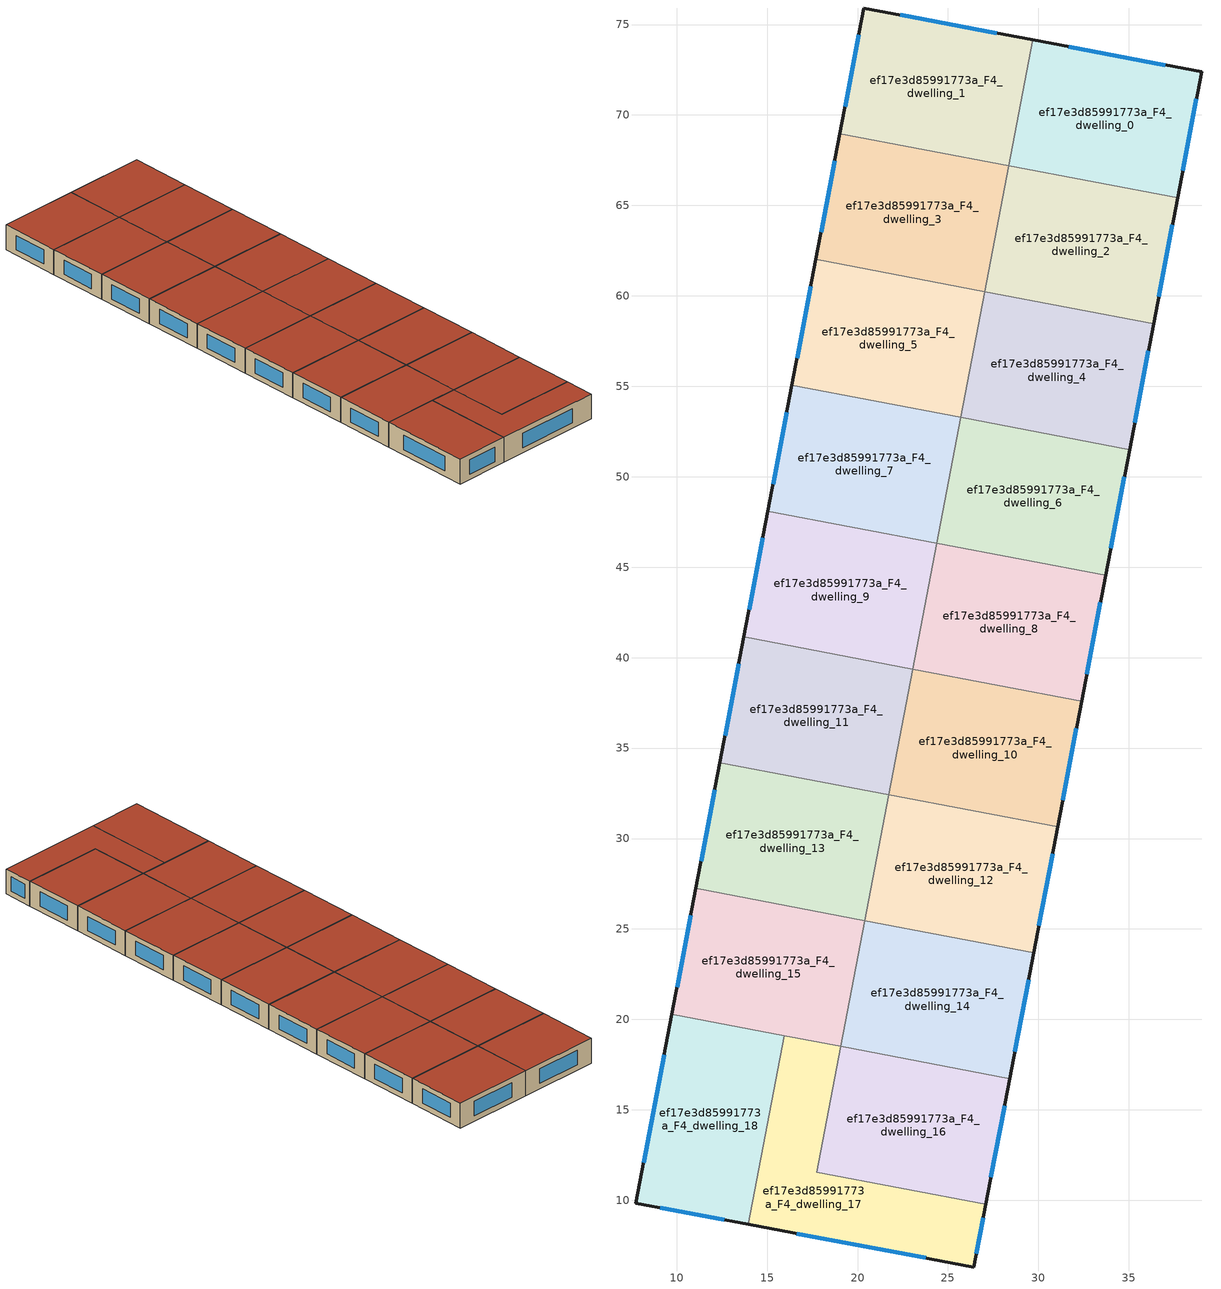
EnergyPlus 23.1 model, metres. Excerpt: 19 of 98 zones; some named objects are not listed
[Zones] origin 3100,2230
ef17e3d85991773a_F4_dwelling_0
 floor to ef17e3d85991773a_F3_dwelling_0 (EU_floor_Construction): 39.02,72.38 37.69,65.42 28.37,67.19 29.69,74.15 z12
 wall outside (EU_wall_Construction): 37.69,65.42 39.02,72.38 29.69,74.15 z12:15
 wall to ef17e3d85991773a_F4_dwelling_1 (EU_wall_Construction): 29.69,74.15 28.37,67.19 z12:15
 wall to ef17e3d85991773a_F4_dwelling_2 (EU_wall_Construction): 28.37,67.19 37.69,65.42 z12:15
 window (EU_Window_Construction): 37.02,72.76 31.69,73.77 / 37.98,66.91 38.73,70.89 z12.64:14.36
 roof outside (EU_roof_Construction): 37.69,65.42 39.02,72.38 29.69,74.15 28.37,67.19 z15
ef17e3d85991773a_F4_dwelling_1
 floor to ef17e3d85991773a_F3_dwelling_1 (EU_floor_Construction): 29.69,74.15 28.37,67.19 19.03,68.97 20.35,75.92 z12
 wall outside (EU_wall_Construction): 29.69,74.15 20.35,75.92 19.03,68.97 z12:15
 wall to ef17e3d85991773a_F4_dwelling_3 (EU_wall_Construction): 19.03,68.97 28.36,67.19 z12:15
 window (EU_Window_Construction): 27.69,74.53 22.35,75.54 / 20.07,74.43 19.31,70.46 z12.64:14.36
 roof outside (EU_roof_Construction): 28.37,67.19 29.69,74.15 20.35,75.92 19.03,68.97 z15
ef17e3d85991773a_F4_dwelling_10
 floor to ef17e3d85991773a_F3_dwelling_10 (EU_floor_Construction): 32.39,37.59 31.06,30.64 21.73,32.42 23.05,39.37 z12
 wall outside (EU_wall_Construction): 31.06,30.64 32.39,37.59 z12:15
 wall to ef17e3d85991773a_F4_dwelling_8 (EU_wall_Construction): 32.39,37.59 23.05,39.37 z12:15
 wall to ef17e3d85991773a_F4_dwelling_12 (EU_wall_Construction): 21.73,32.42 31.06,30.64 z12:15
 wall to ef17e3d85991773a_F4_dwelling_11 (EU_wall_Construction): 23.05,39.37 21.73,32.42 z12:15
 window (EU_Window_Construction): 31.35,32.13 32.11,36.1 z12.64:14.36
 roof outside (EU_roof_Construction): 31.06,30.64 32.39,37.59 23.05,39.37 21.73,32.42 z15
ef17e3d85991773a_F4_dwelling_11
 floor to ef17e3d85991773a_F3_dwelling_11 (EU_floor_Construction): 23.05,39.37 21.73,32.42 12.4,34.2 13.72,41.15 z12
 wall outside (EU_wall_Construction): 13.72,41.15 12.4,34.2 z12:15
 wall to ef17e3d85991773a_F4_dwelling_9 (EU_wall_Construction): 23.05,39.37 13.72,41.15 z12:15
 wall to ef17e3d85991773a_F4_dwelling_13 (EU_wall_Construction): 12.4,34.2 21.73,32.42 z12:15
 window (EU_Window_Construction): 13.44,39.66 12.68,35.68 z12.64:14.36
 roof outside (EU_roof_Construction): 21.73,32.42 23.05,39.37 13.72,41.15 12.4,34.2 z15
ef17e3d85991773a_F4_dwelling_12
 floor to ef17e3d85991773a_F3_dwelling_12 (EU_floor_Construction): 31.06,30.64 29.74,23.68 20.4,25.46 21.73,32.42 z12
 wall outside (EU_wall_Construction): 29.74,23.68 31.06,30.64 z12:15
 wall to ef17e3d85991773a_F4_dwelling_14 (EU_wall_Construction): 20.4,25.46 29.74,23.68 z12:15
 wall to ef17e3d85991773a_F4_dwelling_13 (EU_wall_Construction): 21.73,32.42 20.4,25.46 z12:15
 window (EU_Window_Construction): 30.02,25.17 30.78,29.15 z12.64:14.36
 roof outside (EU_roof_Construction): 29.74,23.68 31.06,30.64 21.73,32.42 20.4,25.46 z15
ef17e3d85991773a_F4_dwelling_13
 floor to ef17e3d85991773a_F3_dwelling_13 (EU_floor_Construction): 21.73,32.42 20.4,25.46 11.07,27.24 12.4,34.2 z12
 wall outside (EU_wall_Construction): 12.4,34.2 11.07,27.24 z12:15
 wall to ef17e3d85991773a_F4_dwelling_15 (EU_wall_Construction): 11.07,27.24 20.4,25.46 z12:15
 window (EU_Window_Construction): 12.11,32.71 11.35,28.73 z12.64:14.36
 roof outside (EU_roof_Construction): 20.4,25.46 21.73,32.42 12.4,34.2 11.07,27.24 z15
ef17e3d85991773a_F4_dwelling_14
 floor to ef17e3d85991773a_F3_dwelling_14 (EU_floor_Construction): 29.74,23.68 28.41,16.73 19.08,18.51 20.4,25.46 z12
 wall outside (EU_wall_Construction): 28.41,16.73 29.74,23.68 z12:15
 wall to ef17e3d85991773a_F4_dwelling_16 (EU_wall_Construction): 19.08,18.51 28.41,16.73 z12:15
 wall to ef17e3d85991773a_F4_dwelling_15 (EU_wall_Construction): 20.4,25.46 19.08,18.51 z12:15
 window (EU_Window_Construction): 28.7,18.22 29.46,22.19 z12.64:14.36
 roof outside (EU_roof_Construction): 28.41,16.73 29.74,23.68 20.4,25.46 19.08,18.51 z15
ef17e3d85991773a_F4_dwelling_15
 floor to ef17e3d85991773a_F3_dwelling_15 (EU_floor_Construction): 20.4,25.46 19.08,18.51 9.74,20.29 11.07,27.24 z12
 wall outside (EU_wall_Construction): 11.07,27.24 9.74,20.29 z12:15
 wall to ef17e3d85991773a_F4_dwelling_18 (EU_wall_Construction): 9.74,20.29 15.96,19.1 z12:15
 wall to ef17e3d85991773a_F4_dwelling_17 (EU_wall_Construction): 15.96,19.1 19.08,18.51 z12:15
 window (EU_Window_Construction): 10.78,25.75 10.03,21.78 z12.64:14.36
 roof outside (EU_roof_Construction): 19.08,18.51 20.4,25.46 11.07,27.24 9.74,20.29 z15
ef17e3d85991773a_F4_dwelling_16
 floor to ef17e3d85991773a_F3_dwelling_16 (EU_floor_Construction): 28.41,16.73 27.09,9.78 17.75,11.55 19.08,18.51 z12
 wall outside (EU_wall_Construction): 27.09,9.78 28.41,16.73 z12:15
 wall to ef17e3d85991773a_F4_dwelling_17 (EU_wall_Construction): 19.08,18.51 17.75,11.55 27.09,9.78 z12:15
 window (EU_Window_Construction): 27.37,11.27 28.13,15.24 z12.64:14.36
 roof outside (EU_roof_Construction): 27.09,9.78 28.41,16.73 19.08,18.51 17.75,11.55 z15
ef17e3d85991773a_F4_dwelling_17
 floor to ef17e3d85991773a_F3_dwelling_17 (EU_floor_Construction): 19.08,18.51 17.75,11.55 27.09,9.78 26.43,6.31 13.97,8.67 15.96,19.1 z12
 wall outside (EU_wall_Construction): 13.97,8.67 26.43,6.31 27.09,9.78 z12:15
 wall to ef17e3d85991773a_F4_dwelling_18 (EU_wall_Construction): 15.96,19.1 13.97,8.67 z12:15
 window (EU_Window_Construction): 26.57,7.05 26.95,9.03 / 16.64,8.16 23.76,6.82 z12.64:14.36
 roof outside (EU_roof_Construction): 26.43,6.31 27.09,9.78 17.75,11.55 19.08,18.51 15.96,19.1 13.97,8.67 z15
ef17e3d85991773a_F4_dwelling_18
 floor to ef17e3d85991773a_F3_dwelling_18 (EU_floor_Construction): 15.96,19.1 13.97,8.67 7.75,9.84 9.74,20.29 z12
 wall outside (EU_wall_Construction): 9.74,20.29 7.75,9.84 13.97,8.67 z12:15
 window (EU_Window_Construction): 9.08,9.59 12.64,8.92 / 9.32,18.05 8.18,12.08 z12.64:14.36
 roof outside (EU_roof_Construction): 13.97,8.67 15.96,19.1 9.74,20.29 7.75,9.84 z15
ef17e3d85991773a_F4_dwelling_2
 floor to ef17e3d85991773a_F3_dwelling_2 (EU_floor_Construction): 37.69,65.42 36.37,58.46 27.03,60.24 28.36,67.19 z12
 wall outside (EU_wall_Construction): 36.37,58.46 37.69,65.42 z12:15
 wall to ef17e3d85991773a_F4_dwelling_4 (EU_wall_Construction): 27.03,60.24 36.37,58.46 z12:15
 wall to ef17e3d85991773a_F4_dwelling_3 (EU_wall_Construction): 28.36,67.19 27.03,60.24 z12:15
 window (EU_Window_Construction): 36.65,59.95 37.41,63.93 z12.64:14.36
 roof outside (EU_roof_Construction): 36.37,58.46 37.69,65.42 28.36,67.19 27.03,60.24 z15
ef17e3d85991773a_F4_dwelling_3
 floor to ef17e3d85991773a_F3_dwelling_3 (EU_floor_Construction): 28.36,67.19 27.03,60.24 17.7,62.01 19.03,68.97 z12
 wall outside (EU_wall_Construction): 19.03,68.97 17.7,62.01 z12:15
 wall to ef17e3d85991773a_F4_dwelling_5 (EU_wall_Construction): 17.7,62.01 27.03,60.24 z12:15
 window (EU_Window_Construction): 18.74,67.48 17.98,63.5 z12.64:14.36
 roof outside (EU_roof_Construction): 27.03,60.24 28.36,67.19 19.03,68.97 17.7,62.01 z15
ef17e3d85991773a_F4_dwelling_4
 floor to ef17e3d85991773a_F3_dwelling_4 (EU_floor_Construction): 36.37,58.46 35.04,51.5 25.71,53.28 27.03,60.24 z12
 wall outside (EU_wall_Construction): 35.04,51.5 36.37,58.46 z12:15
 wall to ef17e3d85991773a_F4_dwelling_6 (EU_wall_Construction): 25.71,53.28 35.04,51.5 z12:15
 wall to ef17e3d85991773a_F4_dwelling_5 (EU_wall_Construction): 27.03,60.24 25.71,53.28 z12:15
 window (EU_Window_Construction): 35.32,52.99 36.08,56.97 z12.64:14.36
 roof outside (EU_roof_Construction): 35.04,51.5 36.37,58.46 27.03,60.24 25.71,53.28 z15
ef17e3d85991773a_F4_dwelling_5
 floor to ef17e3d85991773a_F3_dwelling_5 (EU_floor_Construction): 27.03,60.24 25.71,53.28 16.37,55.06 17.7,62.01 z12
 wall outside (EU_wall_Construction): 17.7,62.01 16.37,55.06 z12:15
 wall to ef17e3d85991773a_F4_dwelling_7 (EU_wall_Construction): 16.37,55.06 25.71,53.28 z12:15
 window (EU_Window_Construction): 17.42,60.53 16.66,56.55 z12.64:14.36
 roof outside (EU_roof_Construction): 25.71,53.28 27.03,60.24 17.7,62.01 16.37,55.06 z15
ef17e3d85991773a_F4_dwelling_6
 floor to ef17e3d85991773a_F3_dwelling_6 (EU_floor_Construction): 35.04,51.5 33.72,44.55 24.38,46.33 25.71,53.28 z12
 wall outside (EU_wall_Construction): 33.72,44.55 35.04,51.5 z12:15
 wall to ef17e3d85991773a_F4_dwelling_8 (EU_wall_Construction): 24.38,46.33 33.72,44.55 z12:15
 wall to ef17e3d85991773a_F4_dwelling_7 (EU_wall_Construction): 25.71,53.28 24.38,46.33 z12:15
 window (EU_Window_Construction): 34,46.04 34.76,50.01 z12.64:14.36
 roof outside (EU_roof_Construction): 33.72,44.55 35.04,51.5 25.71,53.28 24.38,46.33 z15
ef17e3d85991773a_F4_dwelling_7
 floor to ef17e3d85991773a_F3_dwelling_7 (EU_floor_Construction): 25.71,53.28 24.38,46.33 15.05,48.11 16.37,55.06 z12
 wall outside (EU_wall_Construction): 16.37,55.06 15.05,48.11 z12:15
 wall to ef17e3d85991773a_F4_dwelling_9 (EU_wall_Construction): 15.05,48.11 24.38,46.33 z12:15
 window (EU_Window_Construction): 16.09,53.57 15.33,49.59 z12.64:14.36
 roof outside (EU_roof_Construction): 24.38,46.33 25.71,53.28 16.37,55.06 15.05,48.11 z15
ef17e3d85991773a_F4_dwelling_8
 floor to ef17e3d85991773a_F3_dwelling_8 (EU_floor_Construction): 33.72,44.55 32.39,37.59 23.05,39.37 24.38,46.33 z12
 wall outside (EU_wall_Construction): 32.39,37.59 33.72,44.55 z12:15
 wall to ef17e3d85991773a_F4_dwelling_9 (EU_wall_Construction): 24.38,46.33 23.05,39.37 z12:15
 window (EU_Window_Construction): 32.67,39.08 33.43,43.06 z12.64:14.36
 roof outside (EU_roof_Construction): 32.39,37.59 33.72,44.55 24.38,46.33 23.05,39.37 z15
ef17e3d85991773a_F4_dwelling_9
 floor to ef17e3d85991773a_F3_dwelling_9 (EU_floor_Construction): 24.38,46.33 23.05,39.37 13.72,41.15 15.05,48.11 z12
 wall outside (EU_wall_Construction): 15.05,48.11 13.72,41.15 z12:15
 window (EU_Window_Construction): 14.76,46.62 14.01,42.64 z12.64:14.36
 roof outside (EU_roof_Construction): 23.05,39.37 24.38,46.33 15.05,48.11 13.72,41.15 z15
[Building]
EU S2 Campaign: North Axis=0; Terrain=City; Solar Distribution=FullExterior
[Site:Location]
Yerevan-Zvartnots.Intl.AP: Latitude=40.15; Longitude=44.383; Time Zone=4; Elevation=854
[SizingPeriod:WeatherFileDays]
AnnualSizingPeriod: Begin Month=1; Begin Day of Month=1; End Month=12; End Day of Month=31; Day of Week for Start Day=Monday; Use Weather File Daylight Saving Period=No; Use Weather File Rain and Snow Indicators=No
[MATERIAL]
EU_InternalMass_Material: Roughness=MediumRough; Thickness=0.1; Conductivity=1; Density=1800; Specific Heat=900; Thermal Absorptance=0.9; Solar Absorptance=0.7; Visible Absorptance=0.7
[MATERIAL:NOMASS] Roughness=MediumRough; Thermal Absorptance=0.9; Solar Absorptance=0.7; Visible Absorptance=0.7
Name | Thermal Resistance
EU_wall_NoMass | 1.05043
EU_roof_NoMass | 1.45357
EU_floor_NoMass | 0.478065
[WINDOWMATERIAL:SIMPLEGLAZINGSYSTEM]
EU_Window_SimpleGlazing: UFactor=2.5566; Solar Heat Gain Coefficient=0.75; Visible Transmittance=0.75
[CONSTRUCTION]
EU_wall_Construction: EU_wall_NoMass
EU_roof_Construction: EU_roof_NoMass
EU_floor_Construction: EU_floor_NoMass
EU_Window_Construction: EU_Window_SimpleGlazing
EU_InternalMass_Construction: EU_InternalMass_Material
[ZONE] Type=1; Multiplier=1; Ceiling Height=autocalculate; Floor Area=autocalculate; Part of Total Floor Area=Yes
Name | Volume
ef17e3d85991773a_F4_dwelling_0 | 201.832
ef17e3d85991773a_F4_dwelling_1; ef17e3d85991773a_F4_dwelling_14; ef17e3d85991773a_F4_dwelling_17; ef17e3d85991773a_F4_dwelling_7; ef17e3d85991773a_F4_dwelling_9 | 201.831
ef17e3d85991773a_F4_dwelling_10 | 201.81
ef17e3d85991773a_F4_dwelling_11 | 201.822
ef17e3d85991773a_F4_dwelling_12; ef17e3d85991773a_F4_dwelling_8 | 201.839
ef17e3d85991773a_F4_dwelling_13 | 201.849
ef17e3d85991773a_F4_dwelling_15 | 201.844
ef17e3d85991773a_F4_dwelling_16 | 201.812
ef17e3d85991773a_F4_dwelling_18 | 201.83
ef17e3d85991773a_F4_dwelling_2 | 201.828
ef17e3d85991773a_F4_dwelling_3 | 201.821
ef17e3d85991773a_F4_dwelling_4 | 201.85
ef17e3d85991773a_F4_dwelling_5 | 201.835
ef17e3d85991773a_F4_dwelling_6 | 201.818
[INTERNALMASS] Construction=EU_InternalMass_Construction
Name | Zone or ZoneList | Surface Area
ef17e3d85991773a_F4_dwelling_0_EU_InternalMass | ef17e3d85991773a_F4_dwelling_0 | 67.2779
ef17e3d85991773a_F4_dwelling_1_EU_InternalMass | ef17e3d85991773a_F4_dwelling_1 | 67.2776
ef17e3d85991773a_F4_dwelling_2_EU_InternalMass | ef17e3d85991773a_F4_dwelling_2 | 67.2751
ef17e3d85991773a_F4_dwelling_3_EU_InternalMass | ef17e3d85991773a_F4_dwelling_3 | 67.2736
ef17e3d85991773a_F4_dwelling_4_EU_InternalMass | ef17e3d85991773a_F4_dwelling_4 | 67.2862
ef17e3d85991773a_F4_dwelling_5_EU_InternalMass | ef17e3d85991773a_F4_dwelling_5 | 67.2754
ef17e3d85991773a_F4_dwelling_6_EU_InternalMass | ef17e3d85991773a_F4_dwelling_6 | 67.2766
ef17e3d85991773a_F4_dwelling_7_EU_InternalMass | ef17e3d85991773a_F4_dwelling_7 | 67.2722
ef17e3d85991773a_F4_dwelling_8_EU_InternalMass | ef17e3d85991773a_F4_dwelling_8 | 67.2774
ef17e3d85991773a_F4_dwelling_9_EU_InternalMass | ef17e3d85991773a_F4_dwelling_9 | 67.2766
ef17e3d85991773a_F4_dwelling_10_EU_InternalMass | ef17e3d85991773a_F4_dwelling_10 | 67.2702
ef17e3d85991773a_F4_dwelling_11_EU_InternalMass | ef17e3d85991773a_F4_dwelling_11 | 67.2739
ef17e3d85991773a_F4_dwelling_12_EU_InternalMass | ef17e3d85991773a_F4_dwelling_12 | 67.2842
ef17e3d85991773a_F4_dwelling_13_EU_InternalMass | ef17e3d85991773a_F4_dwelling_13 | 67.2803
ef17e3d85991773a_F4_dwelling_14_EU_InternalMass | ef17e3d85991773a_F4_dwelling_14 | 67.2789
ef17e3d85991773a_F4_dwelling_15_EU_InternalMass | ef17e3d85991773a_F4_dwelling_15 | 67.2815
ef17e3d85991773a_F4_dwelling_16_EU_InternalMass | ef17e3d85991773a_F4_dwelling_16 | 67.269
ef17e3d85991773a_F4_dwelling_17_EU_InternalMass | ef17e3d85991773a_F4_dwelling_17 | 67.2769
ef17e3d85991773a_F4_dwelling_18_EU_InternalMass | ef17e3d85991773a_F4_dwelling_18 | 67.2783
[OTHEREQUIPMENT] Fuel Type=Electricity; Design Level Calculation Method=Watts/Area; Power per Zone Floor Area=1; Fraction Latent=0; Fraction Radiant=0; Fraction Lost=0; Carbon Dioxide Generation Rate=0; EndUse Subcategory=EU_Step8_InternalGains
Name | Zone or ZoneList or Space or SpaceList | Schedule
EU_Step8_InternalGain_ef17e3d85991773a_F4_dwelling_0_f000 | ef17e3d85991773a_F4_dwelling_0 | EU_Step8_GainSchedule_ef17e3d85991773a_F4_dwelling_0_f000
EU_Step8_InternalGain_ef17e3d85991773a_F4_dwelling_1_f000 | ef17e3d85991773a_F4_dwelling_1 | EU_Step8_GainSchedule_ef17e3d85991773a_F4_dwelling_1_f000
EU_Step8_InternalGain_ef17e3d85991773a_F4_dwelling_2_f000 | ef17e3d85991773a_F4_dwelling_2 | EU_Step8_GainSchedule_ef17e3d85991773a_F4_dwelling_2_f000
EU_Step8_InternalGain_ef17e3d85991773a_F4_dwelling_3_f000 | ef17e3d85991773a_F4_dwelling_3 | EU_Step8_GainSchedule_ef17e3d85991773a_F4_dwelling_3_f000
EU_Step8_InternalGain_ef17e3d85991773a_F4_dwelling_4_f000 | ef17e3d85991773a_F4_dwelling_4 | EU_Step8_GainSchedule_ef17e3d85991773a_F4_dwelling_4_f000
EU_Step8_InternalGain_ef17e3d85991773a_F4_dwelling_5_f000 | ef17e3d85991773a_F4_dwelling_5 | EU_Step8_GainSchedule_ef17e3d85991773a_F4_dwelling_5_f000
EU_Step8_InternalGain_ef17e3d85991773a_F4_dwelling_6_f000 | ef17e3d85991773a_F4_dwelling_6 | EU_Step8_GainSchedule_ef17e3d85991773a_F4_dwelling_6_f000
EU_Step8_InternalGain_ef17e3d85991773a_F4_dwelling_7_f000 | ef17e3d85991773a_F4_dwelling_7 | EU_Step8_GainSchedule_ef17e3d85991773a_F4_dwelling_7_f000
EU_Step8_InternalGain_ef17e3d85991773a_F4_dwelling_8_f000 | ef17e3d85991773a_F4_dwelling_8 | EU_Step8_GainSchedule_ef17e3d85991773a_F4_dwelling_8_f000
EU_Step8_InternalGain_ef17e3d85991773a_F4_dwelling_9_f000 | ef17e3d85991773a_F4_dwelling_9 | EU_Step8_GainSchedule_ef17e3d85991773a_F4_dwelling_9_f000
EU_Step8_InternalGain_ef17e3d85991773a_F4_dwelling_10_f000 | ef17e3d85991773a_F4_dwelling_10 | EU_Step8_GainSchedule_ef17e3d85991773a_F4_dwelling_10_f000
EU_Step8_InternalGain_ef17e3d85991773a_F4_dwelling_11_f000 | ef17e3d85991773a_F4_dwelling_11 | EU_Step8_GainSchedule_ef17e3d85991773a_F4_dwelling_11_f000
EU_Step8_InternalGain_ef17e3d85991773a_F4_dwelling_12_f000 | ef17e3d85991773a_F4_dwelling_12 | EU_Step8_GainSchedule_ef17e3d85991773a_F4_dwelling_12_f000
EU_Step8_InternalGain_ef17e3d85991773a_F4_dwelling_13_f000 | ef17e3d85991773a_F4_dwelling_13 | EU_Step8_GainSchedule_ef17e3d85991773a_F4_dwelling_13_f000
EU_Step8_InternalGain_ef17e3d85991773a_F4_dwelling_14_f000 | ef17e3d85991773a_F4_dwelling_14 | EU_Step8_GainSchedule_ef17e3d85991773a_F4_dwelling_14_f000
EU_Step8_InternalGain_ef17e3d85991773a_F4_dwelling_15_f000 | ef17e3d85991773a_F4_dwelling_15 | EU_Step8_GainSchedule_ef17e3d85991773a_F4_dwelling_15_f000
EU_Step8_InternalGain_ef17e3d85991773a_F4_dwelling_16_f000 | ef17e3d85991773a_F4_dwelling_16 | EU_Step8_GainSchedule_ef17e3d85991773a_F4_dwelling_16_f000
EU_Step8_InternalGain_ef17e3d85991773a_F4_dwelling_17_f000 | ef17e3d85991773a_F4_dwelling_17 | EU_Step8_GainSchedule_ef17e3d85991773a_F4_dwelling_17_f000
EU_Step8_InternalGain_ef17e3d85991773a_F4_dwelling_18_f000 | ef17e3d85991773a_F4_dwelling_18 | EU_Step8_GainSchedule_ef17e3d85991773a_F4_dwelling_18_f000
[ZONEVENTILATION:DESIGNFLOWRATE] Schedule=EU_AlwaysOn; Design Flow Rate Calculation Method=AirChanges/Hour; Air Changes per Hour=0.557805; Ventilation Type=Natural; Fan Pressure Rise=0; Fan Total Efficiency=1; Constant Term Coefficient=1; Temperature Term Coefficient=0; Velocity Term Coefficient=0; Velocity Squared Term Coefficient=0; Minimum Indoor Temperature=-100; Maximum Indoor Temperature=100; Delta Temperature=-100; Minimum Outdoor Temperature=-100; Maximum Outdoor Temperature=100; Maximum Wind Speed=40
Name | Zone or ZoneList or Space or SpaceList
EU_ConstantAir_ef17e3d85991773a_F4_dwelling_0 | ef17e3d85991773a_F4_dwelling_0
EU_ConstantAir_ef17e3d85991773a_F4_dwelling_1 | ef17e3d85991773a_F4_dwelling_1
EU_ConstantAir_ef17e3d85991773a_F4_dwelling_2 | ef17e3d85991773a_F4_dwelling_2
EU_ConstantAir_ef17e3d85991773a_F4_dwelling_3 | ef17e3d85991773a_F4_dwelling_3
EU_ConstantAir_ef17e3d85991773a_F4_dwelling_4 | ef17e3d85991773a_F4_dwelling_4
EU_ConstantAir_ef17e3d85991773a_F4_dwelling_5 | ef17e3d85991773a_F4_dwelling_5
EU_ConstantAir_ef17e3d85991773a_F4_dwelling_6 | ef17e3d85991773a_F4_dwelling_6
EU_ConstantAir_ef17e3d85991773a_F4_dwelling_7 | ef17e3d85991773a_F4_dwelling_7
EU_ConstantAir_ef17e3d85991773a_F4_dwelling_8 | ef17e3d85991773a_F4_dwelling_8
EU_ConstantAir_ef17e3d85991773a_F4_dwelling_9 | ef17e3d85991773a_F4_dwelling_9
EU_ConstantAir_ef17e3d85991773a_F4_dwelling_10 | ef17e3d85991773a_F4_dwelling_10
EU_ConstantAir_ef17e3d85991773a_F4_dwelling_11 | ef17e3d85991773a_F4_dwelling_11
EU_ConstantAir_ef17e3d85991773a_F4_dwelling_12 | ef17e3d85991773a_F4_dwelling_12
EU_ConstantAir_ef17e3d85991773a_F4_dwelling_13 | ef17e3d85991773a_F4_dwelling_13
EU_ConstantAir_ef17e3d85991773a_F4_dwelling_14 | ef17e3d85991773a_F4_dwelling_14
EU_ConstantAir_ef17e3d85991773a_F4_dwelling_15 | ef17e3d85991773a_F4_dwelling_15
EU_ConstantAir_ef17e3d85991773a_F4_dwelling_16 | ef17e3d85991773a_F4_dwelling_16
EU_ConstantAir_ef17e3d85991773a_F4_dwelling_17 | ef17e3d85991773a_F4_dwelling_17
EU_ConstantAir_ef17e3d85991773a_F4_dwelling_18 | ef17e3d85991773a_F4_dwelling_18
[HVACTEMPLATE:ZONE:IDEALLOADSAIRSYSTEM] System Availability Schedule=EU_AlwaysOn; Maximum Heating Supply Air Temperature=50; Minimum Cooling Supply Air Temperature=13; Maximum Heating Supply Air Humidity Ratio=0.0156; Minimum Cooling Supply Air Humidity Ratio=0.0077; Heating Limit=NoLimit; Cooling Limit=NoLimit; Heating Availability Schedule=EU_AlwaysOn; Cooling Availability Schedule=EU_CoolingOff; Dehumidification Control Type=ConstantSensibleHeatRatio; Cooling Sensible Heat Ratio=0.7; Dehumidification Setpoint=60; Humidification Control Type=None; Humidification Setpoint=30; Outdoor Air Method=None; Outdoor Air Flow Rate per Person=0.00944; Outdoor Air Flow Rate per Zone Floor Area=0; Outdoor Air Flow Rate per Zone=0; Demand Controlled Ventilation Type=None; Outdoor Air Economizer Type=NoEconomizer; Heat Recovery Type=None; Sensible Heat Recovery Effectiveness=0.7; Latent Heat Recovery Effectiveness=0.65
Name | Template Thermostat
ef17e3d85991773a_F4_dwelling_0 | EU_HeatOnly_ef17e3d85991773a_F4_dwelling_0
ef17e3d85991773a_F4_dwelling_1 | EU_HeatOnly_ef17e3d85991773a_F4_dwelling_1
ef17e3d85991773a_F4_dwelling_2 | EU_HeatOnly_ef17e3d85991773a_F4_dwelling_2
ef17e3d85991773a_F4_dwelling_3 | EU_HeatOnly_ef17e3d85991773a_F4_dwelling_3
ef17e3d85991773a_F4_dwelling_4 | EU_HeatOnly_ef17e3d85991773a_F4_dwelling_4
ef17e3d85991773a_F4_dwelling_5 | EU_HeatOnly_ef17e3d85991773a_F4_dwelling_5
ef17e3d85991773a_F4_dwelling_6 | EU_HeatOnly_ef17e3d85991773a_F4_dwelling_6
ef17e3d85991773a_F4_dwelling_7 | EU_HeatOnly_ef17e3d85991773a_F4_dwelling_7
ef17e3d85991773a_F4_dwelling_8 | EU_HeatOnly_ef17e3d85991773a_F4_dwelling_8
ef17e3d85991773a_F4_dwelling_9 | EU_HeatOnly_ef17e3d85991773a_F4_dwelling_9
ef17e3d85991773a_F4_dwelling_10 | EU_HeatOnly_ef17e3d85991773a_F4_dwelling_10
ef17e3d85991773a_F4_dwelling_11 | EU_HeatOnly_ef17e3d85991773a_F4_dwelling_11
ef17e3d85991773a_F4_dwelling_12 | EU_HeatOnly_ef17e3d85991773a_F4_dwelling_12
ef17e3d85991773a_F4_dwelling_13 | EU_HeatOnly_ef17e3d85991773a_F4_dwelling_13
ef17e3d85991773a_F4_dwelling_14 | EU_HeatOnly_ef17e3d85991773a_F4_dwelling_14
ef17e3d85991773a_F4_dwelling_15 | EU_HeatOnly_ef17e3d85991773a_F4_dwelling_15
ef17e3d85991773a_F4_dwelling_16 | EU_HeatOnly_ef17e3d85991773a_F4_dwelling_16
ef17e3d85991773a_F4_dwelling_17 | EU_HeatOnly_ef17e3d85991773a_F4_dwelling_17
ef17e3d85991773a_F4_dwelling_18 | EU_HeatOnly_ef17e3d85991773a_F4_dwelling_18
[SIZING:ZONE] Zone Cooling Design Supply Air Temperature Input Method=SupplyAirTemperature; Zone Cooling Design Supply Air Temperature=13; Zone Heating Design Supply Air Temperature Input Method=SupplyAirTemperature; Zone Heating Design Supply Air Temperature=50; Zone Cooling Design Supply Air Humidity Ratio=0.008; Zone Heating Design Supply Air Humidity Ratio=0.008; Cooling Design Air Flow Method=DesignDay; Cooling Design Air Flow Rate=0; Cooling Minimum Air Flow per Zone Floor Area=0.000762; Cooling Minimum Air Flow=0; Cooling Minimum Air Flow Fraction=0.2; Heating Design Air Flow Method=DesignDay; Heating Design Air Flow Rate=0; Heating Maximum Air Flow per Zone Floor Area=0.002032; Heating Maximum Air Flow=0.141576; Heating Maximum Air Flow Fraction=0.3; Account for Dedicated Outdoor Air System=No; Dedicated Outdoor Air System Control Strategy=NeutralSupplyAir; Dedicated Outdoor Air Low Setpoint Temperature for Design=autosize; Dedicated Outdoor Air High Setpoint Temperature for Design=autosize; Zone Load Sizing Method=Sensible Load Only No Latent Load; Zone Latent Cooling Design Supply Air Humidity Ratio Input Method=HumidityRatioDifference; Zone Cooling Design Supply Air Humidity Ratio Difference=0.005; Zone Latent Heating Design Supply Air Humidity Ratio Input Method=HumidityRatioDifference; Zone Humidification Design Supply Air Humidity Ratio Difference=0.005
ef17e3d85991773a_F4_dwelling_0; ef17e3d85991773a_F4_dwelling_1; ef17e3d85991773a_F4_dwelling_2; ef17e3d85991773a_F4_dwelling_3; ef17e3d85991773a_F4_dwelling_4; ef17e3d85991773a_F4_dwelling_5; ef17e3d85991773a_F4_dwelling_6; ef17e3d85991773a_F4_dwelling_7; ef17e3d85991773a_F4_dwelling_8; ef17e3d85991773a_F4_dwelling_9; ef17e3d85991773a_F4_dwelling_10; ef17e3d85991773a_F4_dwelling_11; ef17e3d85991773a_F4_dwelling_12; ef17e3d85991773a_F4_dwelling_13; ef17e3d85991773a_F4_dwelling_14; ef17e3d85991773a_F4_dwelling_15; ef17e3d85991773a_F4_dwelling_16; ef17e3d85991773a_F4_dwelling_17; ef17e3d85991773a_F4_dwelling_18
[SCHEDULE:CONSTANT]
Name | Hourly Value
EU_AlwaysOn | 1
EU_CoolingOff | 0
[SCHEDULE:FILE] Column Number=1; Rows to Skip at Top=0; Number of Hours of Data=8760; Column Separator=Comma; Interpolate to Timestep=No; Minutes per Item=60; Adjust Schedule for Daylight Savings=Yes
Name | File
EU_Step8_GainSchedule_ef17e3d85991773a_F4_dwelling_0_f000 | ../../schedules/ef17e3d85991773a/ef17e3d85991773a_F4_dwelling_0_f000_gain.csv
EU_Step8_GainSchedule_ef17e3d85991773a_F4_dwelling_1_f000 | ../../schedules/ef17e3d85991773a/ef17e3d85991773a_F4_dwelling_1_f000_gain.csv
EU_Step8_GainSchedule_ef17e3d85991773a_F4_dwelling_2_f000 | ../../schedules/ef17e3d85991773a/ef17e3d85991773a_F4_dwelling_2_f000_gain.csv
EU_Step8_GainSchedule_ef17e3d85991773a_F4_dwelling_3_f000 | ../../schedules/ef17e3d85991773a/ef17e3d85991773a_F4_dwelling_3_f000_gain.csv
EU_Step8_GainSchedule_ef17e3d85991773a_F4_dwelling_4_f000 | ../../schedules/ef17e3d85991773a/ef17e3d85991773a_F4_dwelling_4_f000_gain.csv
EU_Step8_GainSchedule_ef17e3d85991773a_F4_dwelling_5_f000 | ../../schedules/ef17e3d85991773a/ef17e3d85991773a_F4_dwelling_5_f000_gain.csv
EU_Step8_GainSchedule_ef17e3d85991773a_F4_dwelling_6_f000 | ../../schedules/ef17e3d85991773a/ef17e3d85991773a_F4_dwelling_6_f000_gain.csv
EU_Step8_GainSchedule_ef17e3d85991773a_F4_dwelling_7_f000 | ../../schedules/ef17e3d85991773a/ef17e3d85991773a_F4_dwelling_7_f000_gain.csv
EU_Step8_GainSchedule_ef17e3d85991773a_F4_dwelling_8_f000 | ../../schedules/ef17e3d85991773a/ef17e3d85991773a_F4_dwelling_8_f000_gain.csv
EU_Step8_GainSchedule_ef17e3d85991773a_F4_dwelling_9_f000 | ../../schedules/ef17e3d85991773a/ef17e3d85991773a_F4_dwelling_9_f000_gain.csv
EU_Step8_GainSchedule_ef17e3d85991773a_F4_dwelling_10_f000 | ../../schedules/ef17e3d85991773a/ef17e3d85991773a_F4_dwelling_10_f000_gain.csv
EU_Step8_GainSchedule_ef17e3d85991773a_F4_dwelling_11_f000 | ../../schedules/ef17e3d85991773a/ef17e3d85991773a_F4_dwelling_11_f000_gain.csv
EU_Step8_GainSchedule_ef17e3d85991773a_F4_dwelling_12_f000 | ../../schedules/ef17e3d85991773a/ef17e3d85991773a_F4_dwelling_12_f000_gain.csv
EU_Step8_GainSchedule_ef17e3d85991773a_F4_dwelling_13_f000 | ../../schedules/ef17e3d85991773a/ef17e3d85991773a_F4_dwelling_13_f000_gain.csv
EU_Step8_GainSchedule_ef17e3d85991773a_F4_dwelling_14_f000 | ../../schedules/ef17e3d85991773a/ef17e3d85991773a_F4_dwelling_14_f000_gain.csv
EU_Step8_GainSchedule_ef17e3d85991773a_F4_dwelling_15_f000 | ../../schedules/ef17e3d85991773a/ef17e3d85991773a_F4_dwelling_15_f000_gain.csv
EU_Step8_GainSchedule_ef17e3d85991773a_F4_dwelling_16_f000 | ../../schedules/ef17e3d85991773a/ef17e3d85991773a_F4_dwelling_16_f000_gain.csv
EU_Step8_GainSchedule_ef17e3d85991773a_F4_dwelling_17_f000 | ../../schedules/ef17e3d85991773a/ef17e3d85991773a_F4_dwelling_17_f000_gain.csv
EU_Step8_GainSchedule_ef17e3d85991773a_F4_dwelling_18_f000 | ../../schedules/ef17e3d85991773a/ef17e3d85991773a_F4_dwelling_18_f000_gain.csv
